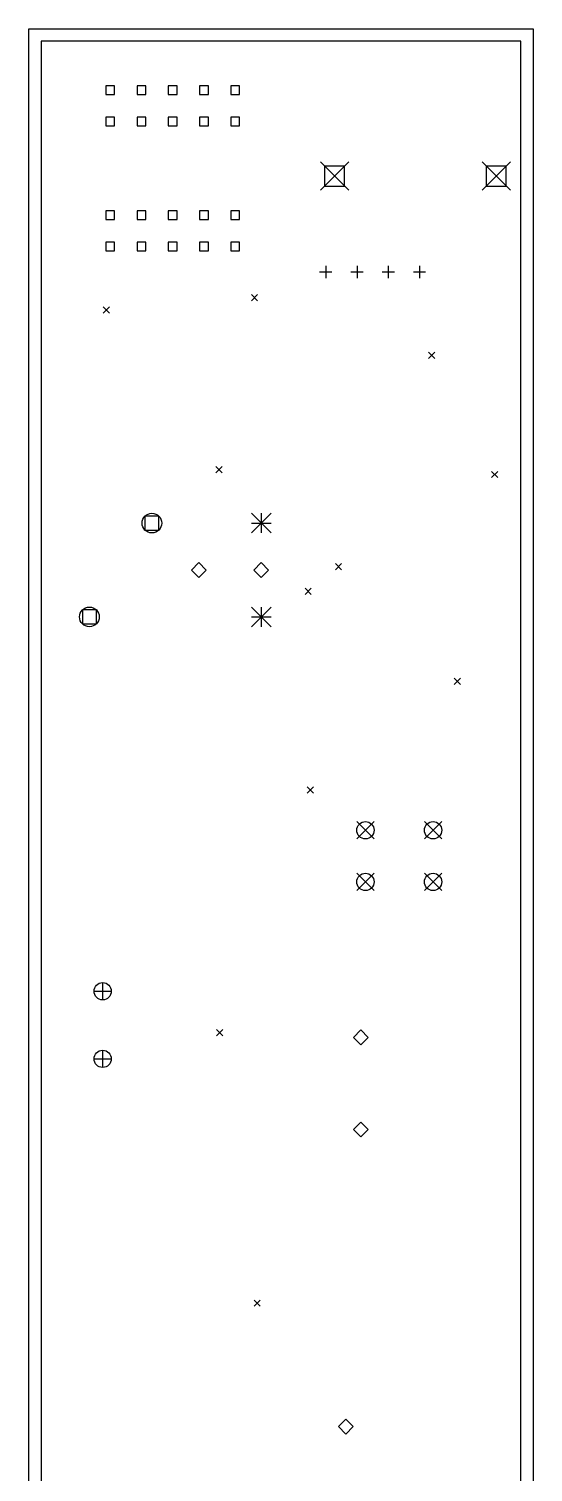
# Model space of a CAD drawing. Extents: x 108 to 205, y -280 to -45.
# Drawn here: x 111 to 152, y -162.3 to -44.9 of the extents above; entities that cross this region are included whole.
import ezdxf

# ---------------------------------------------------------------- set-up
doc = ezdxf.new("R2010")
doc.units = 0
doc.header["$MEASUREMENT"] = 0
doc.layers.add('BLACK', color=7, linetype='CONTINUOUS')

msp = doc.modelspace()

# ---------------------------------------------------------------- linework, layer by layer
at = {"layer": 'BLACK', "linetype": 'CONTINUOUS'}
for p, q in [((111.037, -226.932), (111.037, -44.9325)), ((111.037, -44.9325), (152.037, -44.9325)), ((152.037, -44.9325), (152.037, -226.932)), ((112.037, -45.9325), (112.037, -225.932)), ((151.037, -45.9325), (112.037, -45.9325)), ((151.037, -225.932), (151.037, -45.9325)), ((118.011, -49.5623), (117.292, -49.5623)), ((117.292, -49.5623), (117.292, -50.2807)), ((117.292, -50.2807), (118.011, -50.2807)), ((118.011, -50.2807), (118.011, -49.5623)), ((120.551, -49.5623), (119.832, -49.5623)), ((119.832, -49.5623), (119.832, -50.2807)), ((119.832, -50.2807), (120.551, -50.2807)), ((120.551, -50.2807), (120.551, -49.5623)), ((123.091, -49.5623), (122.372, -49.5623)), ((122.372, -49.5623), (122.372, -50.2807)), ((122.372, -50.2807), (123.091, -50.2807)), ((123.091, -50.2807), (123.091, -49.5623)), ((125.631, -49.5623), (124.912, -49.5623)), ((124.912, -49.5623), (124.912, -50.2807)), ((124.912, -50.2807), (125.631, -50.2807)), ((125.631, -50.2807), (125.631, -49.5623)), ((128.171, -49.5623), (127.452, -49.5623)), ((127.452, -49.5623), (127.452, -50.2807)), ((127.452, -50.2807), (128.171, -50.2807)), ((128.171, -50.2807), (128.171, -49.5623)), ((118.011, -52.1023), (117.292, -52.1023)), ((117.292, -52.1023), (117.292, -52.8207)), ((118.011, -52.8207), (118.011, -52.1023)), ((120.551, -52.1023), (119.832, -52.1023)), ((119.832, -52.1023), (119.832, -52.8207)), ((120.551, -52.8207), (120.551, -52.1023)), ((123.091, -52.1023), (122.372, -52.1023)), ((122.372, -52.1023), (122.372, -52.8207)), ((123.091, -52.8207), (123.091, -52.1023)), ((125.631, -52.1023), (124.912, -52.1023)), ((124.912, -52.1023), (124.912, -52.8207)), ((125.631, -52.8207), (125.631, -52.1023)), ((128.171, -52.1023), (127.452, -52.1023)), ((127.452, -52.1023), (127.452, -52.8207)), ((128.171, -52.8207), (128.171, -52.1023)), ((117.292, -52.8207), (118.011, -52.8207)), ((119.832, -52.8207), (120.551, -52.8207)), ((122.372, -52.8207), (123.091, -52.8207)), ((124.912, -52.8207), (125.631, -52.8207)), ((127.452, -52.8207), (128.171, -52.8207)), ((134.748, -55.7555), (137.047, -58.0555)), ((137.047, -55.7555), (134.748, -58.0555)), ((136.711, -56.0923), (135.084, -56.0923)), ((135.084, -56.0923), (135.084, -57.7187)), ((136.711, -57.7187), (136.711, -56.0923)), ((147.887, -55.7555), (150.188, -58.0555)), ((150.188, -55.7555), (147.887, -58.0555)), ((149.851, -56.0923), (148.224, -56.0923)), ((148.224, -56.0923), (148.224, -57.7187)), ((149.851, -57.7187), (149.851, -56.0923)), ((135.084, -57.7187), (136.711, -57.7187)), ((148.224, -57.7187), (149.851, -57.7187)), ((118.011, -59.7223), (117.292, -59.7223)), ((117.292, -59.7223), (117.292, -60.4407)), ((118.011, -60.4407), (118.011, -59.7223)), ((120.551, -59.7223), (119.832, -59.7223)), ((119.832, -59.7223), (119.832, -60.4407)), ((120.551, -60.4407), (120.551, -59.7223)), ((123.091, -59.7223), (122.372, -59.7223)), ((122.372, -59.7223), (122.372, -60.4407)), ((123.091, -60.4407), (123.091, -59.7223)), ((125.631, -59.7223), (124.912, -59.7223)), ((124.912, -59.7223), (124.912, -60.4407)), ((125.631, -60.4407), (125.631, -59.7223)), ((128.171, -59.7223), (127.452, -59.7223)), ((127.452, -59.7223), (127.452, -60.4407)), ((128.171, -60.4407), (128.171, -59.7223)), ((117.292, -60.4407), (118.011, -60.4407)), ((119.832, -60.4407), (120.551, -60.4407)), ((122.372, -60.4407), (123.091, -60.4407)), ((124.912, -60.4407), (125.631, -60.4407)), ((127.452, -60.4407), (128.171, -60.4407)), ((118.011, -62.2623), (117.292, -62.2623)), ((117.292, -62.2623), (117.292, -62.9807)), ((117.292, -62.9807), (118.011, -62.9807)), ((118.011, -62.9807), (118.011, -62.2623)), ((120.551, -62.2623), (119.832, -62.2623)), ((119.832, -62.2623), (119.832, -62.9807)), ((119.832, -62.9807), (120.551, -62.9807)), ((120.551, -62.9807), (120.551, -62.2623)), ((123.091, -62.2623), (122.372, -62.2623)), ((122.372, -62.2623), (122.372, -62.9807)), ((122.372, -62.9807), (123.091, -62.9807)), ((123.091, -62.9807), (123.091, -62.2623)), ((125.631, -62.2623), (124.912, -62.2623)), ((124.912, -62.2623), (124.912, -62.9807)), ((124.912, -62.9807), (125.631, -62.9807)), ((125.631, -62.9807), (125.631, -62.2623)), ((128.171, -62.2623), (127.452, -62.2623)), ((127.452, -62.2623), (127.452, -62.9807)), ((127.452, -62.9807), (128.171, -62.9807)), ((128.171, -62.9807), (128.171, -62.2623)), ((135.177, -64.1935), (135.177, -65.1935)), ((137.718, -64.1935), (137.718, -65.1935)), ((140.257, -64.1935), (140.257, -65.1935)), ((142.797, -64.1935), (142.797, -65.1935)), ((134.677, -64.6935), (135.677, -64.6935)), ((137.218, -64.6935), (138.218, -64.6935)), ((139.757, -64.6935), (140.757, -64.6935)), ((142.297, -64.6935), (143.297, -64.6935)), ((129.136, -66.5361), (129.636, -67.0361)), ((129.636, -66.5361), (129.136, -67.0361)), ((117.081, -67.5365), (117.581, -68.0365)), ((117.581, -67.5365), (117.081, -68.0365)), ((143.536, -71.23), (144.036, -71.73)), ((144.036, -71.23), (143.536, -71.73)), ((126.242, -80.5207), (126.742, -81.0207)), ((126.742, -80.5207), (126.242, -81.0207)), ((148.657, -80.9125), (149.157, -81.4125)), ((149.157, -80.9125), (148.657, -81.4125)), ((129.127, -84.3225), (130.727, -85.9225)), ((130.727, -84.3225), (129.127, -85.9225)), ((129.927, -84.3225), (129.927, -85.9225)), ((121.603, -84.5568), (120.472, -84.5568)), ((120.472, -84.5568), (120.472, -85.6882)), ((121.603, -85.6882), (121.603, -84.5568)), ((129.127, -85.1225), (130.727, -85.1225)), ((120.472, -85.6882), (121.603, -85.6882)), ((124.847, -88.3325), (124.247, -88.9325)), ((124.247, -88.9325), (124.847, -89.5325)), ((125.447, -88.9325), (124.847, -88.3325)), ((124.847, -89.5325), (125.447, -88.9325)), ((129.927, -88.3325), (129.327, -88.9325)), ((129.327, -88.9325), (129.927, -89.5325)), ((130.528, -88.9325), (129.927, -88.3325)), ((129.927, -89.5325), (130.528, -88.9325)), ((135.957, -88.4055), (136.457, -88.9055)), ((136.457, -88.4055), (135.957, -88.9055)), ((133.492, -90.4125), (133.992, -90.9125)), ((133.992, -90.4125), (133.492, -90.9125)), ((116.523, -92.1768), (115.392, -92.1768)), ((115.392, -92.1768), (115.392, -93.3082)), ((116.523, -93.3082), (116.523, -92.1768)), ((129.127, -91.9425), (130.727, -93.5425)), ((130.727, -91.9425), (129.127, -93.5425)), ((129.927, -91.9425), (129.927, -93.5425)), ((115.392, -93.3082), (116.523, -93.3082)), ((129.127, -92.7425), (130.727, -92.7425)), ((145.628, -97.7292), (146.128, -98.2292)), ((146.128, -97.7292), (145.628, -98.2292)), ((133.671, -106.566), (134.171, -107.066)), ((134.171, -106.566), (133.671, -107.066)), ((137.701, -109.393), (139.101, -110.793)), ((139.101, -109.393), (137.701, -110.793)), ((143.201, -109.393), (144.601, -110.793)), ((144.601, -109.393), (143.201, -110.793)), ((137.701, -113.593), (139.101, -114.993)), ((139.101, -113.593), (137.701, -114.993)), ((143.201, -113.593), (144.601, -114.993)), ((144.601, -113.593), (143.201, -114.993)), ((116.337, -123.182), (117.737, -123.182)), ((117.037, -122.482), (117.037, -123.882)), ((126.305, -126.3), (126.805, -126.8)), ((126.805, -126.3), (126.305, -126.8)), ((138.037, -126.332), (137.438, -126.932)), ((138.637, -126.932), (138.037, -126.332)), ((137.438, -126.932), (138.037, -127.532)), ((138.037, -127.532), (138.637, -126.932)), ((116.337, -128.683), (117.737, -128.683)), ((117.037, -127.982), (117.037, -129.382)), ((138.037, -133.832), (137.438, -134.433)), ((137.438, -134.433), (138.037, -135.032)), ((138.637, -134.433), (138.037, -133.832)), ((138.037, -135.032), (138.637, -134.433)), ((129.353, -148.288), (129.853, -148.788)), ((129.853, -148.288), (129.353, -148.788)), ((136.808, -157.982), (136.207, -158.582)), ((137.407, -158.582), (136.808, -157.982)), ((136.207, -158.582), (136.808, -159.183)), ((136.808, -159.183), (137.407, -158.582))]:
    msp.add_line(p, q, dxfattribs=at)
at = {"layer": 'BLACK'}
for centre, radius in [((121.037, -85.1225), 0.8), ((115.957, -92.7425), 0.8), ((138.401, -110.093), 0.7), ((143.901, -110.093), 0.7), ((138.401, -114.293), 0.7), ((143.901, -114.293), 0.7), ((117.037, -123.182), 0.7), ((117.037, -128.683), 0.7)]:
    msp.add_circle(centre, radius, dxfattribs=at)

doc.saveas('drawing.dxf')
